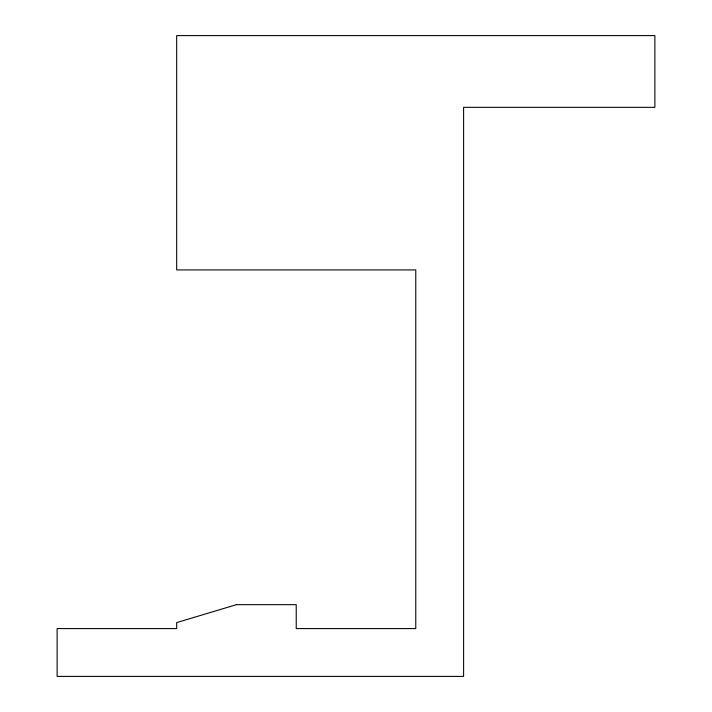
<?xml version="1.0" encoding="UTF-8"?>
<svg xmlns="http://www.w3.org/2000/svg" width="712" height="712" viewBox="0 0 712 712"><rect width="100%" height="100%" fill="white"/><g stroke="black" fill="none" stroke-linecap="round" stroke-linejoin="round"><path stroke-width="1.07" d="M236.446 604.666L176.674 622.599L176.674 628.58L57.12 628.58L57.12 676.4L463.601 676.4L463.601 107.334L654.88 107.334L654.88 35.6L176.674 35.6L176.674 269.919L415.772 269.919L415.772 628.58L296.228 628.58L296.228 604.666L236.446 604.666"/></g></svg>
